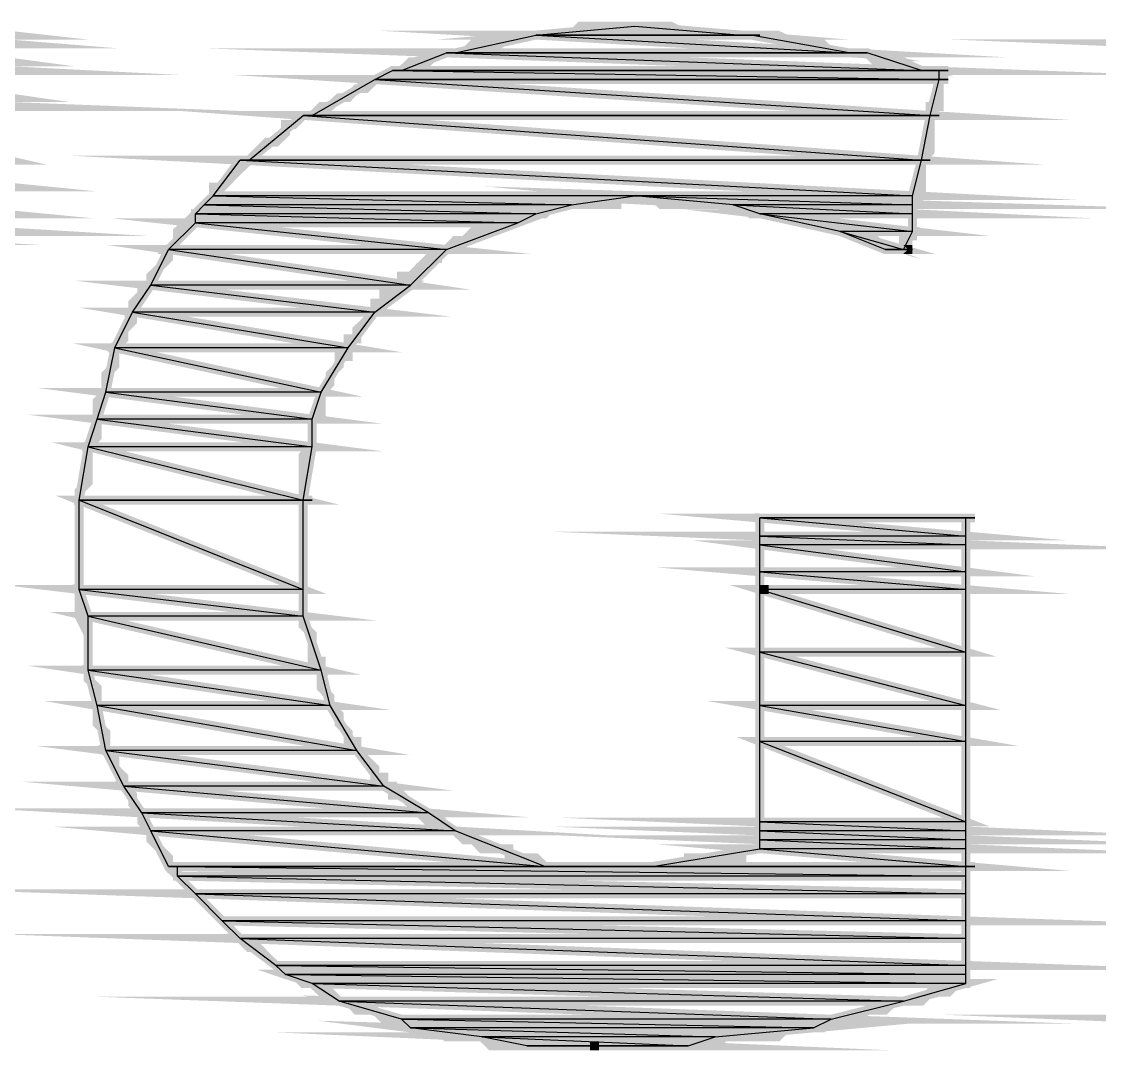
# Model space of a CAD drawing. Extents: x 0 to 210, y 0 to 297.
# Drawn here: x 32.6 to 37.7, y 17.27 to 22.14 of the extents above; entities that cross this region are included whole.
import ezdxf

# ---------------------------------------------------------------- set-up
doc = ezdxf.new("R2010")
doc.units = 0
doc.header["$MEASUREMENT"] = 0
doc.layers.add('C00-A5-DD', color=132, linetype='Continuous')

msp = doc.modelspace()

# ---------------------------------------------------------------- linework, layer by layer
at = {"layer": 'C00-A5-DD', "const_width": 0.0423}
for points in [[(32.0201, 22.0762), (32.53, 22.0348), (31.8933, 22.0348), (32.0201, 22.0762)], [(32.1469, 22.1189), (32.53, 22.0762), (32.0201, 22.0762), (32.1469, 22.1189)], [(36.0497, 22.0762), (35.0311, 22.0762), (36.5153, 21.9921), (36.0497, 22.0762)], [(35.0311, 22.0762), (36.5153, 21.9921), (34.6494, 21.9921), (35.0311, 22.0762)], [(35.4997, 22.1189), (36.0066, 22.0762), (35.0311, 22.0762), (35.4997, 22.1189)], [(36.0497, 22.0762), (36.0923, 22.0762), (35.0311, 22.0762), (36.0497, 22.0762)], [(36.0497, 22.0762), (35.0311, 22.0762), (36.0066, 22.0762), (36.0497, 22.0762)], [(31.8933, 22.0348), (32.53, 21.9494), (31.7238, 21.9494), (31.8933, 22.0348)], [(39.0179, 22.0348), (37.9995, 22.0348), (39.0179, 21.9921), (39.0179, 22.0348)], [(36.5993, 21.9921), (34.6081, 21.9921), (36.8572, 21.9081), (36.5993, 21.9921)], [(34.6081, 21.9921), (36.8572, 21.9081), (34.3958, 21.9081), (34.6081, 21.9921)], [(34.6494, 21.9921), (36.5993, 21.9921), (34.6081, 21.9921), (34.6494, 21.9921)], [(36.5153, 21.9921), (34.6494, 21.9921), (36.5993, 21.9921), (36.5153, 21.9921)], [(31.7238, 21.9494), (32.53, 21.9081), (31.6384, 21.9081), (31.7238, 21.9494)], [(31.6384, 21.9081), (32.53, 21.7799), (31.4689, 21.7799), (31.6384, 21.9081)], [(34.3531, 21.9081), (36.9411, 21.8653), (34.269, 21.8653), (34.3531, 21.9081)], [(34.3958, 21.9081), (36.9411, 21.9081), (34.3531, 21.9081), (34.3958, 21.9081)], [(36.9411, 21.9081), (34.3531, 21.9081), (36.9411, 21.9081)], [(34.3531, 21.9081), (36.9411, 21.9081), (36.9838, 21.9081), (34.3531, 21.9081)], [(36.9411, 21.9081), (34.3531, 21.9081), (36.9411, 21.8653), (36.9411, 21.9081)], [(36.8572, 21.9081), (34.3958, 21.9081), (36.9411, 21.9081), (36.8572, 21.9081)], [(36.9411, 21.8653), (34.269, 21.8653), (36.8984, 21.6958), (36.9411, 21.8653)], [(34.269, 21.8653), (36.8984, 21.6958), (33.9728, 21.6958), (34.269, 21.8653)], [(36.9411, 21.8653), (34.269, 21.8653), (36.9411, 21.8653)], [(34.269, 21.8653), (36.9411, 21.8653), (36.9838, 21.8653), (34.269, 21.8653)], [(31.4689, 21.7799), (32.53, 21.7386), (31.4275, 21.7386), (31.4689, 21.7799)], [(31.4275, 21.7386), (32.53, 21.4836), (31.2581, 21.4836), (31.4275, 21.7386)], [(36.8984, 21.6958), (33.9301, 21.6958), (36.8572, 21.4836), (36.8984, 21.6958)], [(33.9301, 21.6958), (36.8572, 21.4836), (33.6737, 21.4836), (33.9301, 21.6958)], [(36.8984, 21.6958), (33.9728, 21.6958), (33.9301, 21.6958), (36.8984, 21.6958)], [(33.9728, 21.6958), (36.8984, 21.6958), (36.9411, 21.6958), (33.9728, 21.6958)], [(31.2581, 21.4836), (32.53, 21.3568), (31.1726, 21.3568), (31.2581, 21.4836)], [(36.8572, 21.4836), (33.631, 21.4836), (36.8141, 21.3155), (36.8572, 21.4836)], [(33.631, 21.4836), (36.8141, 21.3155), (33.5043, 21.3155), (33.631, 21.4836)], [(36.8572, 21.4836), (33.6737, 21.4836), (33.631, 21.4836), (36.8572, 21.4836)], [(33.6737, 21.4836), (36.8572, 21.4836), (36.8984, 21.4836), (33.6737, 21.4836)], [(31.1726, 21.3568), (32.4886, 21.2301), (31.0885, 21.2301), (31.1726, 21.3568)], [(33.5043, 21.3155), (35.2006, 21.2728), (33.4615, 21.2728), (33.5043, 21.3155)], [(35.4997, 21.3155), (33.5043, 21.3155), (35.2006, 21.2728), (35.4997, 21.3155)], [(36.8141, 21.3155), (35.4997, 21.3155), (36.8141, 21.2728), (36.8141, 21.3155)], [(35.4997, 21.3155), (36.8141, 21.2728), (35.9653, 21.2728), (35.4997, 21.3155)], [(33.4615, 21.2728), (35.0311, 21.2301), (33.4202, 21.2301), (33.4615, 21.2728)], [(35.2006, 21.2728), (33.4615, 21.2728), (35.0311, 21.2301), (35.2006, 21.2728)], [(36.8141, 21.2728), (35.9653, 21.2728), (36.8141, 21.2301), (36.8141, 21.2728)], [(36.0923, 21.2301), (36.8141, 21.146), (36.4726, 21.146), (36.0923, 21.2301)], [(35.9653, 21.2728), (36.8141, 21.2301), (36.0923, 21.2301), (35.9653, 21.2728)], [(31.0885, 21.2301), (32.4886, 21.146), (31.0885, 21.146), (31.0885, 21.2301)], [(35.0311, 21.2301), (33.4202, 21.2301), (34.9457, 21.1873), (35.0311, 21.2301)], [(33.4202, 21.2301), (34.9457, 21.1873), (33.4202, 21.1873), (33.4202, 21.2301)], [(36.8141, 21.2301), (36.0923, 21.2301), (36.8141, 21.146), (36.8141, 21.2301)], [(36.4726, 21.146), (36.7714, 21.0606), (36.6847, 21.0606), (36.4726, 21.146)], [(34.9457, 21.1873), (33.4202, 21.1873), (34.6081, 21.0606), (34.9457, 21.1873)], [(33.4202, 21.1873), (34.6081, 21.0606), (33.292, 21.0606), (33.4202, 21.1873)], [(31.0885, 21.146), (31.8933, 21.1033), (31.0458, 21.1033), (31.0885, 21.146)], [(36.8141, 21.146), (36.4726, 21.146), (36.7714, 21.0606), (36.8141, 21.146)], [(34.6081, 21.0606), (33.292, 21.0606), (34.4386, 20.8911), (34.6081, 21.0606)], [(33.292, 21.0606), (34.4386, 20.8911), (33.208, 20.8911), (33.292, 21.0606)], [(36.7714, 21.0606), (36.6847, 21.0606), (36.7714, 21.0606)], [(36.6847, 21.0606), (36.7714, 21.0606), (36.8141, 21.0606), (36.6847, 21.0606)], [(36.6847, 21.0606), (36.7714, 21.0606), (36.8141, 21.0606), (36.6847, 21.0606)], [(36.7714, 21.0606), (36.8141, 21.0606), (36.6847, 21.0606), (36.7714, 21.0606)], [(36.7714, 21.0606), (36.8141, 21.0606), (36.8141, 21.0606), (36.7714, 21.0606)], [(34.4386, 20.8911), (33.208, 20.8911), (34.269, 20.7643), (34.4386, 20.8911)], [(33.208, 20.8911), (34.269, 20.7643), (33.1225, 20.7643), (33.208, 20.8911)], [(34.269, 20.7643), (33.1225, 20.7643), (34.1423, 20.5948), (34.269, 20.7643)], [(33.1225, 20.7643), (34.1423, 20.5948), (33.0384, 20.5948), (33.1225, 20.7643)], [(33.0384, 20.5948), (34.0155, 20.384), (32.9958, 20.384), (33.0384, 20.5948)], [(34.1423, 20.5948), (33.0384, 20.5948), (34.0155, 20.384), (34.1423, 20.5948)], [(34.0155, 20.384), (32.9958, 20.384), (33.9728, 20.2572), (34.0155, 20.384)], [(32.9958, 20.384), (33.9728, 20.2572), (32.9544, 20.2572), (32.9958, 20.384)], [(33.9728, 20.2572), (32.9544, 20.2572), (33.9728, 20.1263), (33.9728, 20.2572)], [(32.9544, 20.2572), (33.9728, 20.1263), (32.9117, 20.1263), (32.9544, 20.2572)], [(33.9728, 20.1263), (32.9117, 20.1263), (33.9301, 19.8727), (33.9728, 20.1263)], [(32.9117, 20.1263), (33.9301, 19.8727), (32.869, 19.8727), (32.9117, 20.1263)], [(32.869, 19.8727), (33.9301, 19.4496), (32.869, 19.4496), (32.869, 19.8727)], [(33.9301, 19.8727), (32.869, 19.8727), (33.9301, 19.4496), (33.9301, 19.8727)], [(33.9301, 19.8727), (32.869, 19.8727), (33.9301, 19.8727)], [(32.869, 19.8727), (33.9301, 19.8727), (33.9728, 19.8727), (32.869, 19.8727)], [(37.0678, 19.7886), (36.0923, 19.7886), (37.0678, 19.7032), (37.0678, 19.7886)], [(36.0923, 19.7886), (37.0678, 19.7032), (36.0923, 19.7032), (36.0923, 19.7886)], [(36.1336, 19.7886), (37.0678, 19.7886), (36.0923, 19.7886), (36.1336, 19.7886)], [(37.0678, 19.7886), (36.0923, 19.7886), (37.0678, 19.7886)], [(36.0923, 19.7886), (37.0678, 19.7886), (37.1105, 19.7886), (36.0923, 19.7886)], [(37.0678, 19.7886), (36.1336, 19.7886), (37.0678, 19.7886)], [(37.0678, 19.7032), (36.0923, 19.7032), (37.0678, 19.6619), (37.0678, 19.7032)], [(36.0923, 19.7032), (37.0678, 19.6619), (36.0923, 19.6619), (36.0923, 19.7032)], [(37.0678, 19.6619), (36.0923, 19.6619), (37.0678, 19.5337), (37.0678, 19.6619)], [(36.0923, 19.6619), (37.0678, 19.5337), (36.0923, 19.5337), (36.0923, 19.6619)], [(37.0678, 19.5337), (36.0923, 19.5337), (37.0678, 19.4496), (37.0678, 19.5337)], [(36.0923, 19.5337), (37.0678, 19.4496), (36.0923, 19.4496), (36.0923, 19.5337)], [(33.9301, 19.4496), (32.869, 19.4496), (33.9301, 19.3228), (33.9301, 19.4496)], [(32.869, 19.4496), (33.9301, 19.3228), (32.9117, 19.3228), (32.869, 19.4496)], [(37.0678, 19.4496), (36.0923, 19.4496), (37.0678, 19.1534), (37.0678, 19.4496)], [(36.0923, 19.4496), (37.0678, 19.1534), (36.0923, 19.1534), (36.0923, 19.4496)], [(33.9301, 19.3228), (32.9117, 19.3228), (34.0155, 19.0679), (33.9301, 19.3228)], [(32.9117, 19.3228), (34.0155, 19.0679), (32.9117, 19.0679), (32.9117, 19.3228)], [(37.0678, 19.1534), (36.0923, 19.1534), (37.0678, 18.8998), (37.0678, 19.1534)], [(36.0923, 19.1534), (37.0678, 18.8998), (36.0923, 18.8998), (36.0923, 19.1534)], [(34.0155, 19.0679), (32.9117, 19.0679), (34.0568, 18.8998), (34.0155, 19.0679)], [(32.9117, 19.0679), (34.0568, 18.8998), (32.9544, 18.8998), (32.9117, 19.0679)], [(34.0568, 18.8998), (32.9544, 18.8998), (34.1836, 18.6876), (34.0568, 18.8998)], [(32.9544, 18.8998), (34.1836, 18.6876), (32.9958, 18.6876), (32.9544, 18.8998)], [(37.0678, 18.8998), (36.0923, 18.8998), (37.0678, 18.7303), (37.0678, 18.8998)], [(36.0923, 18.8998), (37.0678, 18.7303), (36.0923, 18.7303), (36.0923, 18.8998)], [(37.0678, 18.7303), (36.0923, 18.7303), (37.0678, 18.3486), (37.0678, 18.7303)], [(36.0923, 18.7303), (37.0678, 18.3486), (36.0923, 18.3486), (36.0923, 18.7303)], [(34.1836, 18.6876), (32.9958, 18.6876), (34.3118, 18.5181), (34.1836, 18.6876)], [(32.9958, 18.6876), (34.3118, 18.5181), (33.0812, 18.5181), (32.9958, 18.6876)], [(34.3118, 18.5181), (33.0812, 18.5181), (34.5226, 18.3913), (34.3118, 18.5181)], [(33.0812, 18.5181), (34.5226, 18.3913), (33.1652, 18.3913), (33.0812, 18.5181)], [(34.5226, 18.3913), (33.1652, 18.3913), (34.6494, 18.3059), (34.5226, 18.3913)], [(33.1652, 18.3913), (34.6494, 18.3059), (33.208, 18.3059), (33.1652, 18.3913)], [(34.6494, 18.3059), (33.208, 18.3059), (35.0738, 18.1378), (34.6494, 18.3059)], [(33.208, 18.3059), (35.0738, 18.1378), (33.292, 18.1378), (33.208, 18.3059)], [(37.0678, 18.3059), (36.0923, 18.3059), (37.0678, 18.2645), (37.0678, 18.3059)], [(37.0678, 18.3486), (36.0923, 18.3486), (37.0678, 18.3059), (37.0678, 18.3486)], [(36.0923, 18.3059), (37.0678, 18.2645), (36.0923, 18.2645), (36.0923, 18.3059)], [(36.0923, 18.3486), (37.0678, 18.3059), (36.0923, 18.3059), (36.0923, 18.3486)], [(37.0678, 18.2645), (36.0923, 18.2645), (37.0678, 18.2218), (37.0678, 18.2645)], [(36.0923, 18.2645), (37.0678, 18.2218), (36.0923, 18.2218), (36.0923, 18.2645)], [(36.0923, 18.2218), (37.0678, 18.1378), (35.5836, 18.1378), (36.0923, 18.2218)], [(37.0678, 18.2218), (36.0923, 18.2218), (37.0678, 18.1378), (37.0678, 18.2218)], [(35.0738, 18.1378), (33.292, 18.1378), (35.33, 18.1378), (35.0738, 18.1378)], [(33.292, 18.1378), (35.33, 18.1378), (33.3347, 18.1378), (33.292, 18.1378)], [(33.3347, 18.1378), (37.0678, 18.0923), (33.3347, 18.0923), (33.3347, 18.1378)], [(35.4143, 18.1378), (35.457, 18.1378), (33.3347, 18.1378), (35.4143, 18.1378)], [(35.4143, 18.1378), (33.3347, 18.1378), (35.33, 18.1378), (35.4143, 18.1378)], [(37.0678, 18.1378), (33.3347, 18.1378), (37.0678, 18.0923), (37.0678, 18.1378)], [(37.0678, 18.1378), (35.457, 18.1378), (35.4143, 18.1378), (37.0678, 18.1378)], [(35.5836, 18.1378), (37.0678, 18.1378), (35.457, 18.1378), (35.5836, 18.1378)], [(35.457, 18.1378), (37.0678, 18.1378), (37.1105, 18.1378), (35.457, 18.1378)], [(37.0678, 18.1378), (35.5836, 18.1378), (37.0678, 18.1378)], [(33.3347, 18.0923), (37.0678, 18.0082), (33.4202, 18.0082), (33.3347, 18.0923)], [(37.0678, 18.0923), (33.3347, 18.0923), (37.0678, 18.0082), (37.0678, 18.0923)], [(37.0678, 18.0082), (33.4202, 18.0082), (37.0678, 17.88), (37.0678, 18.0082)], [(33.4202, 18.0082), (37.0678, 17.88), (33.547, 17.88), (33.4202, 18.0082)], [(33.547, 17.88), (37.0678, 17.796), (33.631, 17.796), (33.547, 17.88)], [(37.0678, 17.88), (33.547, 17.88), (37.0678, 17.796), (37.0678, 17.88)], [(37.0678, 17.796), (33.631, 17.796), (37.0678, 17.6692), (37.0678, 17.796)], [(33.631, 17.796), (37.0678, 17.6692), (33.8005, 17.6692), (33.631, 17.796)], [(33.8005, 17.6692), (37.0678, 17.6265), (33.846, 17.6265), (33.8005, 17.6692)], [(37.0678, 17.6692), (33.8005, 17.6692), (37.0678, 17.6265), (37.0678, 17.6692)], [(33.846, 17.6265), (37.0678, 17.5838), (33.9728, 17.5838), (33.846, 17.6265)], [(37.0678, 17.6265), (33.846, 17.6265), (37.0678, 17.5838), (37.0678, 17.6265)], [(33.9728, 17.5838), (36.7714, 17.4997), (34.0996, 17.4997), (33.9728, 17.5838)], [(37.0678, 17.5838), (33.9728, 17.5838), (36.7714, 17.4997), (37.0678, 17.5838)], [(36.7714, 17.4997), (34.0996, 17.4997), (36.4299, 17.4143), (36.7714, 17.4997)], [(34.0996, 17.4997), (36.4299, 17.4143), (34.3958, 17.4143), (34.0996, 17.4997)], [(34.4386, 17.3729), (35.88, 17.3302), (34.7762, 17.3302), (34.4386, 17.3729)], [(34.3958, 17.4143), (36.3456, 17.3729), (34.4386, 17.3729), (34.3958, 17.4143)], [(36.4299, 17.4143), (34.3958, 17.4143), (36.3456, 17.3729), (36.4299, 17.4143)], [(39.0179, 17.4143), (37.9995, 17.4143), (39.0179, 17.3729), (39.0179, 17.4143)], [(36.3456, 17.3729), (34.4386, 17.3729), (35.88, 17.3302), (36.3456, 17.3729)], [(35.88, 17.3302), (34.7762, 17.3302), (35.7533, 17.2875), (35.88, 17.3302)], [(34.7762, 17.3302), (35.7533, 17.2875), (34.9884, 17.2875), (34.7762, 17.3302)], [(35.7533, 17.2875), (34.9884, 17.2875), (35.457, 17.2875), (35.7533, 17.2875)], [(34.9884, 17.2875), (35.457, 17.2875), (35.1579, 17.2875), (34.9884, 17.2875)], [(35.457, 17.2875), (35.1607, 17.2875), (35.4143, 17.2875), (35.457, 17.2875)], [(35.1607, 17.2875), (35.4143, 17.2875), (35.2034, 17.2875), (35.1607, 17.2875)], [(35.33, 17.2875), (35.2873, 17.2875), (35.2006, 17.2875), (35.33, 17.2875)], [(35.2006, 17.2875), (35.4143, 17.2875), (35.33, 17.2875), (35.2006, 17.2875)], [(35.33, 17.2875), (35.3716, 17.2875), (35.2873, 17.2875), (35.33, 17.2875)]]:
    msp.add_lwpolyline(points, close=True, dxfattribs=at)
for points in [[(36.8141, 21.1033), (36.8141, 21.146), (36.8141, 21.1873), (36.8141, 21.2301), (36.8141, 21.2728), (36.8572, 21.3155), (36.8572, 21.3568), (36.8572, 21.3996), (36.8572, 21.4836), (36.8984, 21.5263), (36.8984, 21.569), (36.8984, 21.6118), (36.8984, 21.6531), (36.8984, 21.6958), (36.8984, 21.7386), (36.9411, 21.7386), (36.9411, 21.7799), (36.9411, 21.8226), (36.9411, 21.8653), (36.9411, 21.9081), (36.8572, 21.9081), (36.7714, 21.9494), (36.7288, 21.9494), (36.642, 21.9494), (36.5993, 21.9921), (36.5153, 21.9921), (36.4299, 21.9921), (36.3883, 22.0348), (36.3029, 22.0348), (36.2617, 22.0348), (36.1763, 22.0762), (36.0923, 22.0762), (36.0497, 22.0762), (35.9653, 22.0762), (35.88, 22.0762), (35.8373, 22.0762), (35.7533, 22.0762), (35.669, 22.1189), (35.6263, 22.1189), (35.541, 22.1189), (35.4997, 22.1189), (35.4143, 22.1189), (35.3716, 22.1189), (35.33, 22.1189), (35.2419, 22.1189), (35.2006, 22.0762), (35.1579, 22.0762), (35.0738, 22.0762), (35.0311, 22.0762), (34.9884, 22.0762), (34.9457, 22.0762), (34.8616, 22.0348), (34.8189, 22.0348), (34.7762, 22.0348), (34.7348, 22.0348), (34.6921, 21.9921), (34.6494, 21.9921), (34.5653, 21.9921), (34.5226, 21.9494), (34.4799, 21.9494), (34.4386, 21.9494), (34.3958, 21.9081), (34.3531, 21.9081), (34.3118, 21.8653), (34.269, 21.8653), (34.2263, 21.8226), (34.1836, 21.8226), (34.1423, 21.7799), (34.0996, 21.7799), (34.0568, 21.7386), (34.0155, 21.7386), (33.9728, 21.6958), (33.9301, 21.6958), (33.8873, 21.6531), (33.846, 21.6531), (33.846, 21.6118), (33.8005, 21.569), (33.7578, 21.569), (33.7165, 21.5263), (33.6737, 21.4836), (33.631, 21.4423), (33.5883, 21.3996), (33.547, 21.3568), (33.5043, 21.3568), (33.5043, 21.3155), (33.4615, 21.2728), (33.4202, 21.2301), (33.4202, 21.1873), (33.3775, 21.1873), (33.3347, 21.146), (33.3347, 21.1033), (33.292, 21.0606), (33.292, 21.0178), (33.2507, 20.9765), (33.208, 20.9338), (33.208, 20.8911), (33.1652, 20.8911), (33.1652, 20.8497), (33.1225, 20.807), (33.1225, 20.7643), (33.1225, 20.7216), (33.0812, 20.6802), (33.0812, 20.6375), (33.0384, 20.5948), (33.0384, 20.5534), (33.0384, 20.5107), (32.9958, 20.468), (32.9958, 20.4253), (32.9958, 20.384), (32.9544, 20.3412), (32.9544, 20.2985), (32.9544, 20.2572), (32.9544, 20.1717), (32.9117, 20.1263), (32.9117, 20.0849), (32.9117, 20.0422), (32.9117, 19.9995), (32.9117, 19.9581), (32.869, 19.9154), (32.869, 19.8727), (32.869, 19.83), (32.869, 19.7459), (32.869, 19.7032), (32.869, 19.6619), (32.869, 19.6191), (32.869, 19.5764), (32.869, 19.4923), (32.869, 19.4496), (32.869, 19.4069), (32.869, 19.3642), (32.869, 19.3228), (32.9117, 19.2374), (32.9117, 19.1961), (32.9117, 19.1534), (32.9117, 19.1106), (32.9117, 19.0679), (32.9117, 19.0266), (32.9544, 18.9839), (32.9544, 18.9411), (32.9544, 18.8571), (32.9544, 18.8143), (32.9958, 18.7716), (32.9958, 18.7303), (32.9958, 18.6876), (33.0384, 18.6449), (33.0384, 18.6035), (33.0812, 18.5608), (33.0812, 18.5181), (33.1225, 18.4754), (33.1225, 18.434), (33.1652, 18.3913), (33.1652, 18.3486), (33.208, 18.3059), (33.208, 18.2645), (33.2507, 18.2218), (33.292, 18.1791), (33.292, 18.1378), (33.3347, 18.0923), (33.3775, 18.0496), (33.4202, 18.0082), (33.4615, 17.9655), (33.5043, 17.9228), (33.547, 17.88), (33.5883, 17.8387), (33.631, 17.796), (33.6737, 17.7533), (33.7165, 17.7533), (33.7578, 17.7105), (33.8005, 17.6692), (33.846, 17.6265), (33.8873, 17.6265), (33.9301, 17.5838), (33.9728, 17.5838), (34.0155, 17.5424), (34.0568, 17.5424), (34.0996, 17.4997), (34.1423, 17.4997), (34.1836, 17.457), (34.2263, 17.457), (34.269, 17.457), (34.3118, 17.4143), (34.3531, 17.4143), (34.3958, 17.4143), (34.4386, 17.3729), (34.4799, 17.3729), (34.5226, 17.3729), (34.5653, 17.3729), (34.6081, 17.3302), (34.6494, 17.3302), (34.6921, 17.3302), (34.7348, 17.3302), (34.7762, 17.3302), (34.8189, 17.2875), (34.9043, 17.2875), (34.9457, 17.2875), (34.9884, 17.2875), (35.0311, 17.2875), (35.0738, 17.2875), (35.1152, 17.2875), (35.1579, 17.2875), (35.2006, 17.2875), (35.2873, 17.2875)], [(36.0923, 18.2218), (36.0497, 18.2218), (36.0066, 18.2218), (36.0066, 18.1791), (35.9653, 18.1791), (35.9227, 18.1791), (35.88, 18.1791), (35.8373, 18.1791), (35.796, 18.1791), (35.7533, 18.1791), (35.7533, 18.1378), (35.7106, 18.1378), (35.669, 18.1378), (35.6263, 18.1378), (35.5836, 18.1378), (35.541, 18.1378), (35.4997, 18.1378), (35.457, 18.1378), (35.4143, 18.1378), (35.3716, 18.1378), (35.33, 18.1378), (35.2873, 18.1378), (35.2419, 18.1378), (35.2006, 18.1378), (35.1579, 18.1378), (35.1152, 18.1378), (35.0738, 18.1378), (35.0311, 18.1791), (34.9884, 18.1791), (34.9457, 18.1791), (34.9043, 18.1791), (34.9043, 18.2218), (34.8616, 18.2218), (34.8189, 18.2218), (34.7762, 18.2218), (34.7348, 18.2645), (34.6921, 18.2645), (34.6494, 18.3059), (34.6081, 18.3059), (34.5653, 18.3486), (34.5226, 18.3486), (34.4799, 18.3913), (34.4386, 18.434), (34.3958, 18.4754), (34.3531, 18.4754), (34.3531, 18.5181), (34.3118, 18.5181), (34.3118, 18.5608), (34.269, 18.5608), (34.269, 18.6035), (34.2263, 18.6449), (34.1836, 18.6876), (34.1836, 18.7303), (34.1423, 18.7303), (34.1423, 18.7716), (34.0996, 18.8143), (34.0996, 18.8571), (34.0568, 18.8998), (34.0568, 18.9411), (34.0155, 18.9839), (34.0155, 19.0266), (34.0155, 19.0679), (34.0155, 19.1106), (33.9728, 19.1106), (33.9728, 19.1534), (33.9728, 19.1961), (33.9728, 19.2374), (33.9301, 19.2801), (33.9301, 19.3228), (33.9301, 19.3642), (33.9301, 19.4069), (33.9301, 19.4496), (33.9301, 19.4923), (33.9301, 19.5337), (33.9301, 19.5764), (33.9301, 19.6191), (33.9301, 19.6619), (33.9301, 19.7032), (33.9301, 19.7459), (33.9301, 19.7886), (33.9301, 19.83), (33.9301, 19.8727), (33.9301, 19.9154), (33.9301, 19.9581), (33.9301, 19.9995), (33.9301, 20.0422), (33.9301, 20.0849), (33.9728, 20.1263), (33.9728, 20.1717), (33.9728, 20.2144), (33.9728, 20.2572), (34.0155, 20.2572), (34.0155, 20.2985), (34.0155, 20.3412), (34.0155, 20.384), (34.0568, 20.4253), (34.0568, 20.468), (34.0996, 20.5107), (34.0996, 20.5534), (34.1423, 20.5534), (34.1423, 20.5948), (34.1423, 20.6375), (34.1836, 20.6375), (34.1836, 20.6802), (34.2263, 20.7216), (34.269, 20.7643), (34.269, 20.807), (34.3118, 20.807), (34.3118, 20.8497), (34.3531, 20.8497), (34.3531, 20.8911), (34.3958, 20.8911), (34.3958, 20.9338), (34.4386, 20.9338), (34.4799, 20.9765), (34.5226, 21.0178), (34.5653, 21.0178), (34.5653, 21.0606), (34.6081, 21.0606), (34.6494, 21.1033), (34.6921, 21.1033), (34.7348, 21.146), (34.7762, 21.146), (34.8189, 21.146), (34.8189, 21.1873), (34.8616, 21.1873), (34.9043, 21.1873), (34.9457, 21.2301), (34.9884, 21.2301), (35.0311, 21.2301), (35.0738, 21.2301), (35.1152, 21.2728), (35.1579, 21.2728), (35.2006, 21.2728), (35.2419, 21.2728), (35.2873, 21.2728), (35.33, 21.2728), (35.3716, 21.2728), (35.4143, 21.2728), (35.4143, 21.3155), (35.457, 21.3155), (35.4997, 21.3155), (35.541, 21.3155), (35.5836, 21.3155), (35.6263, 21.2728), (35.669, 21.2728), (35.7106, 21.2728), (35.7533, 21.2728), (35.796, 21.2728), (35.8373, 21.2728), (35.88, 21.2728), (35.9227, 21.2728), (35.9653, 21.2728), (36.0066, 21.2728), (36.0497, 21.2301), (36.0923, 21.2301), (36.1336, 21.2301), (36.1763, 21.2301), (36.219, 21.2301), (36.3029, 21.1873), (36.3456, 21.1873), (36.3883, 21.1873), (36.4726, 21.146), (36.5153, 21.146), (36.5993, 21.1033), (36.642, 21.1033), (36.6847, 21.0606), (36.7714, 21.0606), (36.7714, 21.1033), (36.8141, 21.1033)], [(35.2873, 17.2875), (35.33, 17.2875), (35.3716, 17.2875), (35.4143, 17.2875), (35.457, 17.2875), (35.4997, 17.2875), (35.541, 17.2875), (35.5836, 17.2875), (35.6263, 17.2875), (35.669, 17.2875), (35.7106, 17.2875), (35.7533, 17.2875), (35.796, 17.2875), (35.8373, 17.2875), (35.88, 17.2875), (35.9227, 17.3302), (35.9653, 17.3302), (36.0066, 17.3302), (36.0497, 17.3302), (36.0923, 17.3302), (36.1336, 17.3302), (36.1763, 17.3302), (36.219, 17.3729), (36.2617, 17.3729), (36.3029, 17.3729), (36.3456, 17.3729), (36.3883, 17.3729), (36.4299, 17.4143), (36.4726, 17.4143), (36.5153, 17.4143), (36.558, 17.4143), (36.5993, 17.457), (36.642, 17.457), (36.6847, 17.457), (36.7288, 17.4997), (36.7714, 17.4997), (36.8141, 17.4997), (36.8572, 17.4997), (36.8984, 17.5424), (36.9411, 17.5424), (36.9838, 17.5424), (37.0251, 17.5838), (37.0678, 17.5838), (37.0678, 17.6265), (37.0678, 17.6692), (37.0678, 17.7105), (37.0678, 17.7533), (37.0678, 17.796), (37.0678, 17.8387), (37.0678, 17.88), (37.0678, 17.9228), (37.0678, 17.9655), (37.0678, 18.0082), (37.0678, 18.0496), (37.0678, 18.0923), (37.0678, 18.1378), (37.0678, 18.1791), (37.0678, 18.2218), (37.0678, 18.2645), (37.0678, 18.3059), (37.0678, 18.3486), (37.0678, 18.3913), (37.0678, 18.434), (37.0678, 18.5181), (37.0678, 18.6035), (37.0678, 18.7303), (37.0678, 18.8143), (37.0678, 18.8998), (37.0678, 18.9839), (37.0678, 19.0266), (37.0678, 19.0679), (37.0678, 19.1106), (37.0678, 19.1534), (37.0678, 19.1961), (37.0678, 19.2374), (37.0678, 19.2801), (37.0678, 19.3228), (37.0678, 19.3642), (37.0678, 19.4069), (37.0678, 19.4496), (37.0678, 19.4923), (37.0678, 19.5337), (37.0678, 19.5764), (37.0678, 19.6191), (37.0678, 19.6619), (37.0678, 19.7032), (37.0678, 19.7459), (37.0678, 19.7886), (37.0251, 19.7886), (36.9838, 19.7886), (36.9411, 19.7886), (36.8984, 19.7886), (36.8572, 19.7886), (36.8141, 19.7886), (36.7714, 19.7886), (36.7288, 19.7886), (36.6847, 19.7886), (36.642, 19.7886), (36.558, 19.7886), (36.4726, 19.7886), (36.4299, 19.7886), (36.3883, 19.7886), (36.3456, 19.7886), (36.3029, 19.7886), (36.2617, 19.7886), (36.219, 19.7886), (36.1763, 19.7886), (36.1336, 19.7886), (36.0923, 19.7886), (36.0923, 19.7459), (36.0923, 19.7032), (36.0923, 19.6619), (36.0923, 19.6191), (36.0923, 19.5764), (36.0923, 19.5337), (36.0923, 19.4923), (36.0923, 19.4496)], [(36.0923, 19.4496), (36.1336, 19.4496)], [(36.0923, 19.4496), (36.0923, 19.4069), (36.0923, 19.3642), (36.0923, 19.3228), (36.0923, 19.2801), (36.0923, 19.1961), (36.0923, 19.1534), (36.0923, 19.1106), (36.0923, 19.0266), (36.0923, 18.9411), (36.0923, 18.8998), (36.0923, 18.8143), (36.0923, 18.7716), (36.0923, 18.7303), (36.0923, 18.6876), (36.0923, 18.6449), (36.0923, 18.6035), (36.0923, 18.5608), (36.0923, 18.5181), (36.0923, 18.4754), (36.0923, 18.434), (36.0923, 18.3913), (36.0923, 18.3486), (36.0923, 18.3059), (36.0923, 18.2645), (36.0923, 18.2218)], [(35.2873, 17.2875), (35.33, 17.2875)]]:
    msp.add_lwpolyline(points, dxfattribs=at)
at = {"layer": 'C00-A5-DD'}
for points in [[(35.4997, 22.1189), (36.0066, 22.0762), (35.0311, 22.0762), (35.4997, 22.1189)], [(35.0311, 22.0762), (36.5153, 21.9921), (34.6494, 21.9921), (35.0311, 22.0762)], [(36.0497, 22.0762), (36.0923, 22.0762), (35.0311, 22.0762), (36.0497, 22.0762)], [(36.0497, 22.0762), (35.0311, 22.0762), (36.0066, 22.0762), (36.0497, 22.0762)], [(36.0497, 22.0762), (35.0311, 22.0762), (36.5153, 21.9921), (36.0497, 22.0762)], [(34.6081, 21.9921), (36.8572, 21.9081), (34.3958, 21.9081), (34.6081, 21.9921)], [(34.6494, 21.9921), (36.5993, 21.9921), (34.6081, 21.9921), (34.6494, 21.9921)], [(36.5993, 21.9921), (34.6081, 21.9921), (36.8572, 21.9081), (36.5993, 21.9921)], [(36.5153, 21.9921), (34.6494, 21.9921), (36.5993, 21.9921), (36.5153, 21.9921)], [(34.3531, 21.9081), (36.9411, 21.8653), (34.269, 21.8653), (34.3531, 21.9081)], [(34.3958, 21.9081), (36.9411, 21.9081), (34.3531, 21.9081), (34.3958, 21.9081)], [(36.9411, 21.9081), (34.3531, 21.9081), (36.9411, 21.9081)], [(34.3531, 21.9081), (36.9411, 21.9081), (36.9838, 21.9081), (34.3531, 21.9081)], [(36.9411, 21.9081), (34.3531, 21.9081), (36.9411, 21.8653), (36.9411, 21.9081)], [(36.8572, 21.9081), (34.3958, 21.9081), (36.9411, 21.9081), (36.8572, 21.9081)], [(34.269, 21.8653), (36.8984, 21.6958), (33.9728, 21.6958), (34.269, 21.8653)], [(36.9411, 21.8653), (34.269, 21.8653), (36.9411, 21.8653)], [(34.269, 21.8653), (36.9411, 21.8653), (36.9838, 21.8653), (34.269, 21.8653)], [(36.9411, 21.8653), (34.269, 21.8653), (36.8984, 21.6958), (36.9411, 21.8653)], [(33.9301, 21.6958), (36.8572, 21.4836), (33.6737, 21.4836), (33.9301, 21.6958)], [(36.8984, 21.6958), (33.9728, 21.6958), (33.9301, 21.6958), (36.8984, 21.6958)], [(36.8984, 21.6958), (33.9301, 21.6958), (36.8572, 21.4836), (36.8984, 21.6958)], [(33.9728, 21.6958), (36.8984, 21.6958), (36.9411, 21.6958), (33.9728, 21.6958)], [(33.631, 21.4836), (36.8141, 21.3155), (33.5043, 21.3155), (33.631, 21.4836)], [(36.8572, 21.4836), (33.6737, 21.4836), (33.631, 21.4836), (36.8572, 21.4836)], [(36.8572, 21.4836), (33.631, 21.4836), (36.8141, 21.3155), (36.8572, 21.4836)], [(33.6737, 21.4836), (36.8572, 21.4836), (36.8984, 21.4836), (33.6737, 21.4836)], [(33.5043, 21.3155), (35.2006, 21.2728), (33.4615, 21.2728), (33.5043, 21.3155)], [(35.4997, 21.3155), (33.5043, 21.3155), (35.2006, 21.2728), (35.4997, 21.3155)], [(36.8141, 21.3155), (35.4997, 21.3155), (36.8141, 21.2728), (36.8141, 21.3155)], [(35.4997, 21.3155), (36.8141, 21.2728), (35.9653, 21.2728), (35.4997, 21.3155)], [(33.4615, 21.2728), (35.0311, 21.2301), (33.4202, 21.2301), (33.4615, 21.2728)], [(35.0311, 21.2301), (33.4202, 21.2301), (34.9457, 21.1873), (35.0311, 21.2301)], [(33.4202, 21.2301), (34.9457, 21.1873), (33.4202, 21.1873), (33.4202, 21.2301)], [(35.2006, 21.2728), (33.4615, 21.2728), (35.0311, 21.2301), (35.2006, 21.2728)], [(36.8141, 21.2728), (35.9653, 21.2728), (36.8141, 21.2301), (36.8141, 21.2728)], [(35.9653, 21.2728), (36.8141, 21.2301), (36.0923, 21.2301), (35.9653, 21.2728)], [(36.8141, 21.2301), (36.0923, 21.2301), (36.8141, 21.146), (36.8141, 21.2301)], [(36.0923, 21.2301), (36.8141, 21.146), (36.4726, 21.146), (36.0923, 21.2301)], [(33.4202, 21.1873), (34.6081, 21.0606), (33.292, 21.0606), (33.4202, 21.1873)], [(34.9457, 21.1873), (33.4202, 21.1873), (34.6081, 21.0606), (34.9457, 21.1873)], [(36.8141, 21.146), (36.4726, 21.146), (36.7714, 21.0606), (36.8141, 21.146)], [(36.4726, 21.146), (36.7714, 21.0606), (36.6847, 21.0606), (36.4726, 21.146)], [(33.292, 21.0606), (34.4386, 20.8911), (33.208, 20.8911), (33.292, 21.0606)], [(34.6081, 21.0606), (33.292, 21.0606), (34.4386, 20.8911), (34.6081, 21.0606)], [(36.7714, 21.0606), (36.6847, 21.0606), (36.7714, 21.0606)], [(36.6847, 21.0606), (36.7714, 21.0606), (36.8141, 21.0606), (36.6847, 21.0606)], [(36.6847, 21.0606), (36.7714, 21.0606), (36.8141, 21.0606), (36.6847, 21.0606)], [(36.7714, 21.0606), (36.8141, 21.0606), (36.6847, 21.0606), (36.7714, 21.0606)], [(36.7714, 21.0606), (36.8141, 21.0606), (36.8141, 21.0606), (36.7714, 21.0606)], [(33.208, 20.8911), (34.269, 20.7643), (33.1225, 20.7643), (33.208, 20.8911)], [(34.4386, 20.8911), (33.208, 20.8911), (34.269, 20.7643), (34.4386, 20.8911)], [(33.1225, 20.7643), (34.1423, 20.5948), (33.0384, 20.5948), (33.1225, 20.7643)], [(34.269, 20.7643), (33.1225, 20.7643), (34.1423, 20.5948), (34.269, 20.7643)], [(33.0384, 20.5948), (34.0155, 20.384), (32.9958, 20.384), (33.0384, 20.5948)], [(34.1423, 20.5948), (33.0384, 20.5948), (34.0155, 20.384), (34.1423, 20.5948)], [(32.9958, 20.384), (33.9728, 20.2572), (32.9544, 20.2572), (32.9958, 20.384)], [(34.0155, 20.384), (32.9958, 20.384), (33.9728, 20.2572), (34.0155, 20.384)], [(32.9544, 20.2572), (33.9728, 20.1263), (32.9117, 20.1263), (32.9544, 20.2572)], [(33.9728, 20.2572), (32.9544, 20.2572), (33.9728, 20.1263), (33.9728, 20.2572)], [(32.9117, 20.1263), (33.9301, 19.8727), (32.869, 19.8727), (32.9117, 20.1263)], [(33.9728, 20.1263), (32.9117, 20.1263), (33.9301, 19.8727), (33.9728, 20.1263)], [(33.9301, 19.8727), (32.869, 19.8727), (33.9301, 19.8727)], [(32.869, 19.8727), (33.9301, 19.8727), (33.9728, 19.8727), (32.869, 19.8727)], [(33.9301, 19.8727), (32.869, 19.8727), (33.9301, 19.4496), (33.9301, 19.8727)], [(32.869, 19.8727), (33.9301, 19.4496), (32.869, 19.4496), (32.869, 19.8727)], [(36.1336, 19.7886), (37.0678, 19.7886), (36.0923, 19.7886), (36.1336, 19.7886)], [(37.0678, 19.7886), (36.0923, 19.7886), (37.0678, 19.7886)], [(36.0923, 19.7886), (37.0678, 19.7886), (37.1105, 19.7886), (36.0923, 19.7886)], [(37.0678, 19.7886), (36.0923, 19.7886), (37.0678, 19.7032), (37.0678, 19.7886)], [(36.0923, 19.7886), (37.0678, 19.7032), (36.0923, 19.7032), (36.0923, 19.7886)], [(37.0678, 19.7886), (36.1336, 19.7886), (37.0678, 19.7886)], [(37.0678, 19.7032), (36.0923, 19.7032), (37.0678, 19.6619), (37.0678, 19.7032)], [(36.0923, 19.7032), (37.0678, 19.6619), (36.0923, 19.6619), (36.0923, 19.7032)], [(37.0678, 19.6619), (36.0923, 19.6619), (37.0678, 19.5337), (37.0678, 19.6619)], [(36.0923, 19.6619), (37.0678, 19.5337), (36.0923, 19.5337), (36.0923, 19.6619)], [(37.0678, 19.5337), (36.0923, 19.5337), (37.0678, 19.4496), (37.0678, 19.5337)], [(36.0923, 19.5337), (37.0678, 19.4496), (36.0923, 19.4496), (36.0923, 19.5337)], [(33.9301, 19.4496), (32.869, 19.4496), (33.9301, 19.3228), (33.9301, 19.4496)], [(32.869, 19.4496), (33.9301, 19.3228), (32.9117, 19.3228), (32.869, 19.4496)], [(37.0678, 19.4496), (36.0923, 19.4496), (37.0678, 19.1534), (37.0678, 19.4496)], [(36.0923, 19.4496), (37.0678, 19.1534), (36.0923, 19.1534), (36.0923, 19.4496)], [(33.9301, 19.3228), (32.9117, 19.3228), (34.0155, 19.0679), (33.9301, 19.3228)], [(32.9117, 19.3228), (34.0155, 19.0679), (32.9117, 19.0679), (32.9117, 19.3228)], [(37.0678, 19.1534), (36.0923, 19.1534), (37.0678, 18.8998), (37.0678, 19.1534)], [(36.0923, 19.1534), (37.0678, 18.8998), (36.0923, 18.8998), (36.0923, 19.1534)], [(34.0155, 19.0679), (32.9117, 19.0679), (34.0568, 18.8998), (34.0155, 19.0679)], [(32.9117, 19.0679), (34.0568, 18.8998), (32.9544, 18.8998), (32.9117, 19.0679)], [(34.0568, 18.8998), (32.9544, 18.8998), (34.1836, 18.6876), (34.0568, 18.8998)], [(32.9544, 18.8998), (34.1836, 18.6876), (32.9958, 18.6876), (32.9544, 18.8998)], [(37.0678, 18.8998), (36.0923, 18.8998), (37.0678, 18.7303), (37.0678, 18.8998)], [(36.0923, 18.8998), (37.0678, 18.7303), (36.0923, 18.7303), (36.0923, 18.8998)], [(37.0678, 18.7303), (36.0923, 18.7303), (37.0678, 18.3486), (37.0678, 18.7303)], [(36.0923, 18.7303), (37.0678, 18.3486), (36.0923, 18.3486), (36.0923, 18.7303)], [(34.1836, 18.6876), (32.9958, 18.6876), (34.3118, 18.5181), (34.1836, 18.6876)], [(32.9958, 18.6876), (34.3118, 18.5181), (33.0812, 18.5181), (32.9958, 18.6876)], [(34.3118, 18.5181), (33.0812, 18.5181), (34.5226, 18.3913), (34.3118, 18.5181)], [(33.0812, 18.5181), (34.5226, 18.3913), (33.1652, 18.3913), (33.0812, 18.5181)], [(34.5226, 18.3913), (33.1652, 18.3913), (34.6494, 18.3059), (34.5226, 18.3913)], [(33.1652, 18.3913), (34.6494, 18.3059), (33.208, 18.3059), (33.1652, 18.3913)], [(37.0678, 18.3486), (36.0923, 18.3486), (37.0678, 18.3059), (37.0678, 18.3486)], [(36.0923, 18.3486), (37.0678, 18.3059), (36.0923, 18.3059), (36.0923, 18.3486)], [(34.6494, 18.3059), (33.208, 18.3059), (35.0738, 18.1378), (34.6494, 18.3059)], [(33.208, 18.3059), (35.0738, 18.1378), (33.292, 18.1378), (33.208, 18.3059)], [(37.0678, 18.3059), (36.0923, 18.3059), (37.0678, 18.2645), (37.0678, 18.3059)], [(36.0923, 18.3059), (37.0678, 18.2645), (36.0923, 18.2645), (36.0923, 18.3059)], [(36.0923, 18.2218), (37.0678, 18.1378), (35.5836, 18.1378), (36.0923, 18.2218)], [(37.0678, 18.2645), (36.0923, 18.2645), (37.0678, 18.2218), (37.0678, 18.2645)], [(36.0923, 18.2645), (37.0678, 18.2218), (36.0923, 18.2218), (36.0923, 18.2645)], [(37.0678, 18.2218), (36.0923, 18.2218), (37.0678, 18.1378), (37.0678, 18.2218)], [(35.0738, 18.1378), (33.292, 18.1378), (35.33, 18.1378), (35.0738, 18.1378)], [(33.292, 18.1378), (35.33, 18.1378), (33.3347, 18.1378), (33.292, 18.1378)], [(35.4143, 18.1378), (35.457, 18.1378), (33.3347, 18.1378), (35.4143, 18.1378)], [(35.4143, 18.1378), (33.3347, 18.1378), (35.33, 18.1378), (35.4143, 18.1378)], [(37.0678, 18.1378), (33.3347, 18.1378), (37.0678, 18.0923), (37.0678, 18.1378)], [(33.3347, 18.1378), (37.0678, 18.0923), (33.3347, 18.0923), (33.3347, 18.1378)], [(37.0678, 18.1378), (35.457, 18.1378), (35.4143, 18.1378), (37.0678, 18.1378)], [(35.5836, 18.1378), (37.0678, 18.1378), (35.457, 18.1378), (35.5836, 18.1378)], [(35.457, 18.1378), (37.0678, 18.1378), (37.1105, 18.1378), (35.457, 18.1378)], [(37.0678, 18.1378), (35.5836, 18.1378), (37.0678, 18.1378)], [(37.0678, 18.0923), (33.3347, 18.0923), (37.0678, 18.0082), (37.0678, 18.0923)], [(33.3347, 18.0923), (37.0678, 18.0082), (33.4202, 18.0082), (33.3347, 18.0923)], [(37.0678, 18.0082), (33.4202, 18.0082), (37.0678, 17.88), (37.0678, 18.0082)], [(33.4202, 18.0082), (37.0678, 17.88), (33.547, 17.88), (33.4202, 18.0082)], [(37.0678, 17.88), (33.547, 17.88), (37.0678, 17.796), (37.0678, 17.88)], [(33.547, 17.88), (37.0678, 17.796), (33.631, 17.796), (33.547, 17.88)], [(37.0678, 17.796), (33.631, 17.796), (37.0678, 17.6692), (37.0678, 17.796)], [(33.631, 17.796), (37.0678, 17.6692), (33.8005, 17.6692), (33.631, 17.796)], [(37.0678, 17.6692), (33.8005, 17.6692), (37.0678, 17.6265), (37.0678, 17.6692)], [(33.8005, 17.6692), (37.0678, 17.6265), (33.846, 17.6265), (33.8005, 17.6692)], [(37.0678, 17.6265), (33.846, 17.6265), (37.0678, 17.5838), (37.0678, 17.6265)], [(33.846, 17.6265), (37.0678, 17.5838), (33.9728, 17.5838), (33.846, 17.6265)], [(37.0678, 17.5838), (33.9728, 17.5838), (36.7714, 17.4997), (37.0678, 17.5838)], [(33.9728, 17.5838), (36.7714, 17.4997), (34.0996, 17.4997), (33.9728, 17.5838)], [(36.7714, 17.4997), (34.0996, 17.4997), (36.4299, 17.4143), (36.7714, 17.4997)], [(34.0996, 17.4997), (36.4299, 17.4143), (34.3958, 17.4143), (34.0996, 17.4997)], [(36.4299, 17.4143), (34.3958, 17.4143), (36.3456, 17.3729), (36.4299, 17.4143)], [(34.3958, 17.4143), (36.3456, 17.3729), (34.4386, 17.3729), (34.3958, 17.4143)], [(36.3456, 17.3729), (34.4386, 17.3729), (35.88, 17.3302), (36.3456, 17.3729)], [(34.4386, 17.3729), (35.88, 17.3302), (34.7762, 17.3302), (34.4386, 17.3729)], [(35.88, 17.3302), (34.7762, 17.3302), (35.7533, 17.2875), (35.88, 17.3302)], [(34.7762, 17.3302), (35.7533, 17.2875), (34.9884, 17.2875), (34.7762, 17.3302)], [(35.7533, 17.2875), (34.9884, 17.2875), (35.457, 17.2875), (35.7533, 17.2875)], [(34.9884, 17.2875), (35.457, 17.2875), (35.1579, 17.2875), (34.9884, 17.2875)], [(35.457, 17.2875), (35.1607, 17.2875), (35.4143, 17.2875), (35.457, 17.2875)], [(35.1607, 17.2875), (35.4143, 17.2875), (35.2034, 17.2875), (35.1607, 17.2875)], [(35.33, 17.2875), (35.2873, 17.2875), (35.2006, 17.2875), (35.33, 17.2875)], [(35.2006, 17.2875), (35.4143, 17.2875), (35.33, 17.2875), (35.2006, 17.2875)], [(35.33, 17.2875), (35.3716, 17.2875), (35.2873, 17.2875), (35.33, 17.2875)]]:
    msp.add_lwpolyline(points, close=True, dxfattribs=at)

doc.saveas('drawing.dxf')
